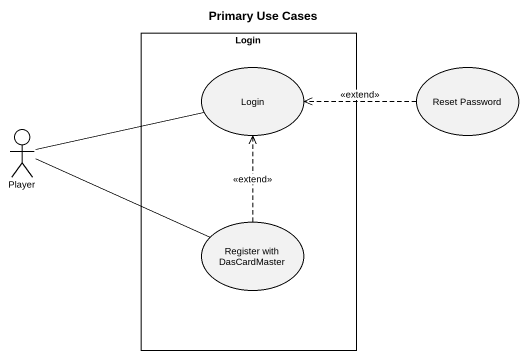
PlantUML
@startuml
title Primary Use Cases
rectangle Login {
  usecase "Login" as Login_2
  usecase "Register with DasCardMaster" as Register_with_DasCardMaster
}
usecase "Reset Password" as Reset_Password
actor Player
Reset_Password .left.> Login_2 : <<extend>>
Player -right- Login_2
Register_with_DasCardMaster .up.> Login_2 : <<extend>>
Register_with_DasCardMaster -left- Player
@enduml
